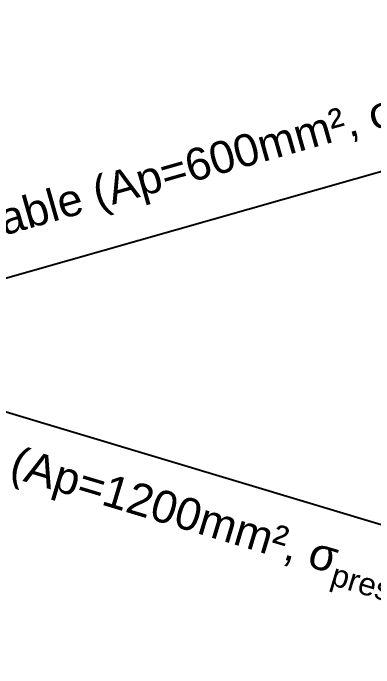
# Model space of a CAD drawing. Header units: millimetres. Extents: x 674 to 5889, y -153 to 3954.
# Drawn here: x 5696.7 to 5736, y 3826 to 3897.3 of the extents above; entities that cross this region are included whole.
import ezdxf

# ---------------------------------------------------------------- set-up
doc = ezdxf.new("R2010")
doc.units = ezdxf.units.MM
doc.layers.add('Dimensions', color=7, linetype='Continuous')
doc.layers.add('Ropes', color=3, linetype='Continuous')
doc.styles.get("Standard").update_dxf_attribs({"font": 'arial.ttf'})

msp = doc.modelspace()

# ---------------------------------------------------------------- linework, layer by layer
at = {"layer": 'Ropes'}
for p, q in [((5768.478, 3889.077), (5653.578, 3856.377)), ((5768.478, 3832.07), (5653.578, 3866.577))]:
    msp.add_line(p, q, dxfattribs=at)

# ---------------------------------------------------------------- texts
at = {"layer": 'Dimensions', "char_height": 3.5, "attachment_point": 1}
for s, width, insert, rotation in [('\\A1;Main Upper Cable (Ap=600mm², {\\fArial|b0|i0|c161|p34;σ\\fArial|b0|i0|c0|p34;\\H0.7x;\\S^ prestress;}=0.7*{\\fArial|b0|i0|c161|p34;σ\\fArial|b0|i0|c0|p34;\\H0.7x;\\S^ y;})', 119.01725, (5665.771, 3868.177), 15.8861), ('\\A1;Main Lower Cable (Ap=1200mm², {\\fArial|b0|i0|c161|p34;σ\\fArial|b0|i0|c0|p34;\\H0.7x;\\S^ prestress;}=0.5*{\\fArial|b0|i0|c161|p34;σ\\fArial|b0|i0|c0|p34;\\H0.7x;\\S^ y;})', 128.78186, (5658.119, 3861.936), 343.28386)]:
    msp.add_mtext_dynamic_manual_height_columns(s, width=width, gutter_width=12.5, heights=[0], dxfattribs=dict(at, insert=insert, rotation=rotation))

doc.saveas('drawing.dxf')
